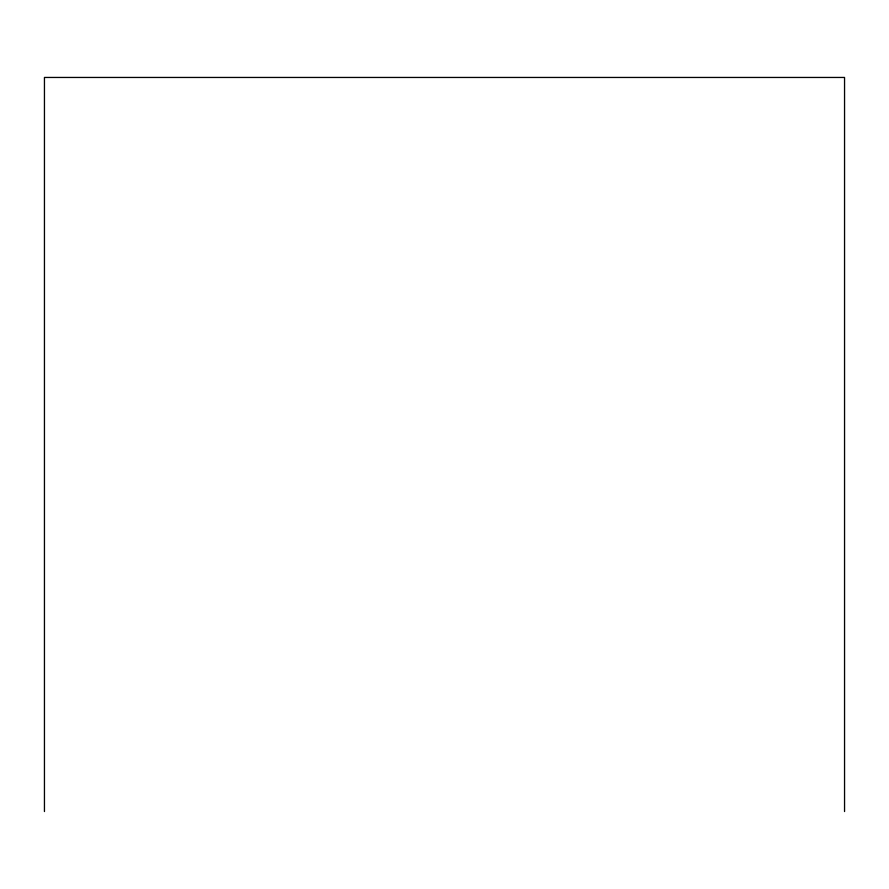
<?xml version="1.0" encoding="UTF-8"?>
<svg xmlns="http://www.w3.org/2000/svg" width="889" height="889" viewBox="0 0 889 889"><rect width="100%" height="100%" fill="white"/><g stroke="black" fill="none" stroke-linecap="round" stroke-linejoin="round"><path stroke-width="1.33" d="M844.55 811.546L844.55 77.454L44.45 77.454L44.45 811.546"/></g></svg>
